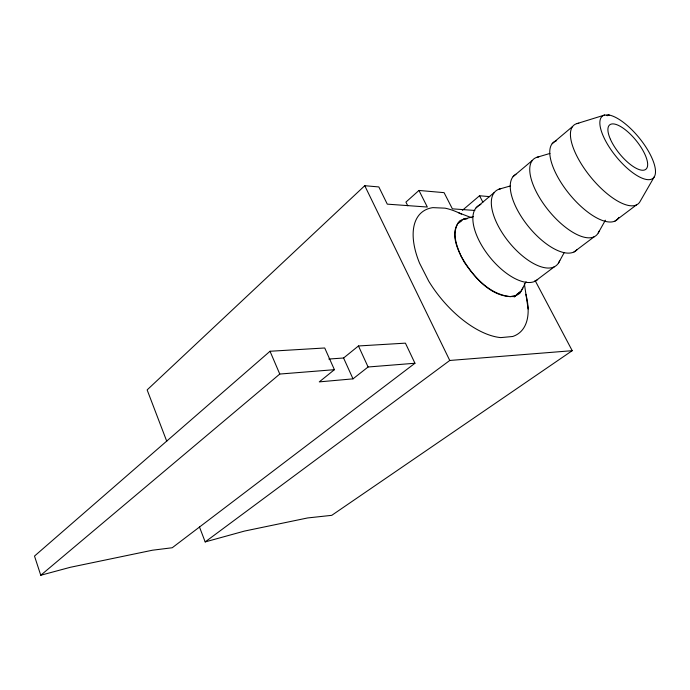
<?xml version="1.0" encoding="UTF-8"?>
<svg xmlns="http://www.w3.org/2000/svg" width="690" height="690" viewBox="0 0 690 690"><rect width="100%" height="100%" fill="white"/><g stroke="black" fill="none" stroke-linecap="round" stroke-linejoin="round"><path stroke-width="1.03" d="M526.091 281.727L521.105 291.12L514.197 297.028M558.607 262.847L564.265 252.48M598.23 232.979L605.389 220.205M654.482 176.459L640.156 201.368A50.801 19.777 50.8 0 1 589.2 175.182A50.801 19.777 50.8 0 1 578.789 123.277M522.968 287.963L519.76 293.405L514.438 296.441C492.548 298.287 475.815 278.907 464.465 262.528C457.832 250.53 448.923 232.772 459.894 220.731L465.612 218.351M407.747 205.767L405.927 202.101L418.959 190.449L427.326 207.035L387.288 204.145L378.836 186.938L364.76 185.705L147.143 389.902L166.747 441.246M414.957 363.251L368.089 366.994L352.995 378.853L319.289 381.88L334.409 369.685L324.723 347.984L270.023 351.262L34.5 556.08L40.762 575.253L70.328 567.292L152.456 550.215L172.241 547.748L414.957 363.251L405.418 343.146L358.455 345.966L343.586 358.007L328.82 359.041M462.334 210.364L479.533 195.753L489.771 196.65M476.083 207.819L494.325 192.45M513.075 176.649L532.352 160.399M552.19 143.684L572.605 126.486M459.143 222.784L461.601 220.714M40.762 575.253L279.769 374.049L334.409 369.685M516.819 294.354L520.243 291.767M535.259 281.158L554.372 266.763M574.02 251.962L594.228 236.739M615.014 221.076L636.413 204.956M199.419 526.824L205.18 541.917L449.759 360.465L572.217 350.684L535.026 280.364M473.521 216.539L463.24 219.334L458.332 222.775C451.665 233.082 456.53 245.916 461.084 256.059M572.217 350.684L331.761 515.335L307.628 517.948L244.458 531.084L205.18 541.917M606.337 115.446L609.21 115.049A40.089 14.852 50.8 0 1 654.361 164.574A40.089 14.852 50.8 0 1 623.493 164.72A40.089 14.852 50.8 0 1 604.475 115.075L576.918 123.614M607.2 115.704L609.21 115.049L604.475 115.075M536.889 157.32L549.965 153.43M499.06 189.172L510.445 185.929M510.298 296.648L516.663 295.165M463.24 219.334L467.018 218.859M474.884 210.459L452.381 208.837L444.075 192.648L418.959 190.449M510.108 296.657C487.839 293.94 471.675 274.775 461.231 256.344M458.764 212.822L471.417 217.669M479.533 195.753L482.905 202.187M364.76 185.705L449.759 360.465M358.455 345.966L368.089 366.994M343.586 358.007L352.995 378.853M270.023 351.262L279.769 374.049M524.374 283.694L528.126 309.008M559.754 260.44A48.007 22.037 51 0 1 509.41 242.725A48.007 22.037 51 0 1 500.75 188.724M599.067 231.176A49.361 20.985 50.9 0 1 548.507 210.424A49.361 20.985 50.9 0 1 538.83 156.889M618.895 217.402A50.077 20.407 50.8 0 1 569.224 193.907A50.077 20.407 50.8 0 1 556.614 140.708M577.021 249.677A48.679 21.528 50.9 0 1 528.385 226.449A48.679 21.528 50.9 0 1 515.948 174.234M537.7 279.476A47.351 22.511 51 0 1 487.934 254.731A47.351 22.511 51 0 1 480.904 204.464M461.42 214.116A77.547 39.321 51.1 0 0 445.059 208.164L432.854 207.63A77.547 39.321 51.1 0 0 419.58 263.218L428.671 281.072A77.547 39.321 51.1 0 0 500.785 337.608L512.644 336.496A77.547 39.321 51.1 0 0 525.884 294.276M610.409 139.251A28.626 10.6 50.8 0 0 644.84 169.878A28.626 10.6 50.8 0 0 628.142 132.118A28.626 10.6 50.8 0 0 610.409 139.251"/></g></svg>
